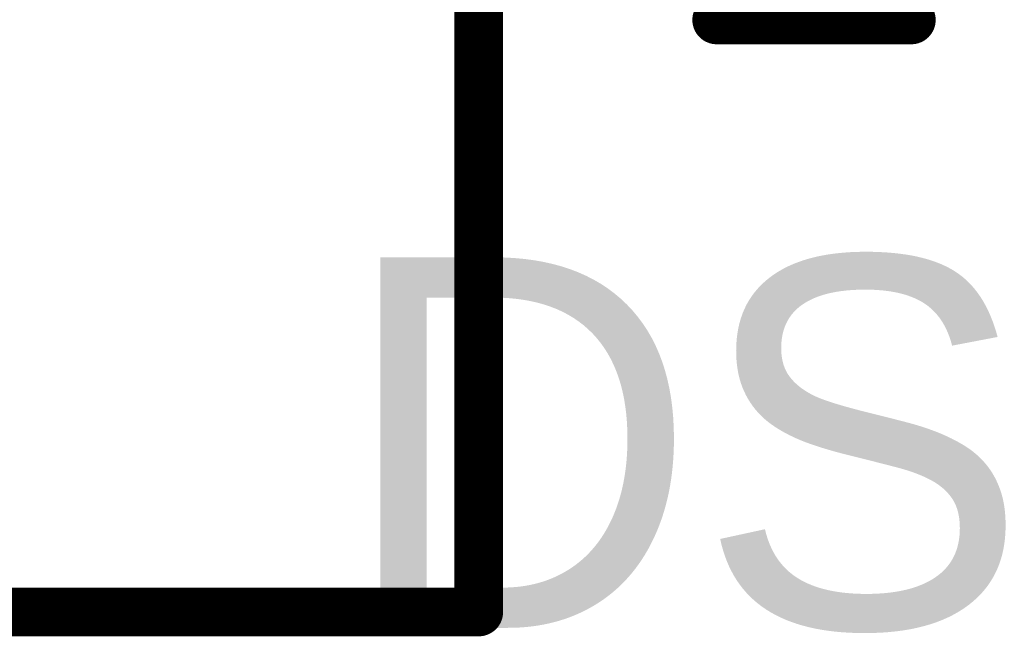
# Model space of a CAD drawing. Header units: millimetres. Extents: x 19.13 to 23.12, y 5.07 to 8.34.
# Drawn here: x 19.347 to 19.5063, y 5.9583 to 6.0582 of the extents above; entities that cross this region are included whole.
import ezdxf

# ---------------------------------------------------------------- set-up
doc = ezdxf.new("R2010")
doc.units = ezdxf.units.MM
doc.header["$MEASUREMENT"] = 0
for name, color, linetype in [('Mechanical13', 56, 'Continuous'), ('TopLayer', 1, 'Continuous'), ('TopOverlay', 2, 'Continuous'), ('TopPaste', 8, 'Continuous'), ('TopSolder', 216, 'Continuous')]:
    doc.layers.add(name, color=color, linetype=linetype)

# ---------------------------------------------------------------- blocks, each defined once
blk = doc.blocks.new('SOD_882_236')
at = {"layer": 'Mechanical13', "const_width": 0.00197}
for points in [[(-0.01968, 0.01181), (0.01969, 0.01181)], [(-0.01968, -0.01181), (-0.01968, 0.01181)], [(0.01969, -0.01181), (0.01969, 0.01181)], [(-0.01968, -0.01181), (0.01969, -0.01181)]]:
    blk.add_lwpolyline(points, dxfattribs=at)
at = {"layer": 'Mechanical13', "const_width": 0.000984}
for points in [[(-0.02018, 0.01181, 1), (-0.01919, 0.01181, 1)], [(-0.02018, 0.01181, 1), (-0.01919, 0.01181, 1)], [(0.01919, 0.01181, 1), (0.02018, 0.01181, 1)], [(0.01919, 0.01181, 1), (0.02018, 0.01181, 1)], [(-0.02018, -0.01181, 1), (-0.01919, -0.01181, 1)], [(-0.02018, -0.01181, 1), (-0.01919, -0.01181, 1)], [(0.01919, -0.01181, 1), (0.02018, -0.01181, 1)], [(0.01919, -0.01181, 1), (0.02018, -0.01181, 1)]]:
    blk.add_lwpolyline(points, format="xyb", close=True, dxfattribs=at)
at = {"layer": 'TopLayer'}
for points in [[(-0.02165, -0.01378), (-0.00591, -0.01378), (-0.02165, 0.01378), (-0.00591, 0.01378)], [(0.00591, -0.01378), (0.02165, -0.01378), (0.00591, 0.01378), (0.02165, 0.01378)]]:
    blk.add_solid(points, dxfattribs=at)
at = {"layer": 'TopOverlay', "const_width": 0.00787}
for points in [[(-0.01575, 0.02559), (0.01575, 0.02559)], [(-0.01575, -0.02559), (0.01575, -0.02559)]]:
    blk.add_lwpolyline(points, dxfattribs=at)
at = {"layer": 'TopOverlay', "const_width": 0.00394}
for points in [[(-0.01772, 0.02559, 1), (-0.01378, 0.02559, 1)], [(0.01378, 0.02559, 1), (0.01772, 0.02559, 1)], [(-0.01772, -0.02559, 1), (-0.01378, -0.02559, 1)], [(0.01378, -0.02559, 1), (0.01772, -0.02559, 1)]]:
    blk.add_lwpolyline(points, format="xyb", close=True, dxfattribs=at)
at = {"layer": 'TopPaste'}
for points in [[(-0.02165, -0.01378), (-0.00591, -0.01378), (-0.02165, 0.01378), (-0.00591, 0.01378)], [(0.00591, -0.01378), (0.02165, -0.01378), (0.00591, 0.01378), (0.02165, 0.01378)]]:
    blk.add_solid(points, dxfattribs=at)
at = {"layer": 'TopSolder'}
for points in [[(-0.02365, -0.01578), (-0.00391, -0.01578), (-0.02365, 0.01578), (-0.00391, 0.01578)], [(0.00391, -0.01578), (0.02365, -0.01578), (0.00391, 0.01578), (0.02365, 0.01578)]]:
    blk.add_solid(points, dxfattribs=at)
blk = doc.blocks.new('FPC0_5_WT_22P_448')
at = {"layer": 'TopOverlay', "const_width": 0.00787}
for points in [[(-0.30217, -0.13), (-0.30217, -0.05)], [(0.30217, -0.13), (-0.30217, -0.13)]]:
    blk.add_lwpolyline(points, dxfattribs=at)
at = {"layer": 'TopOverlay', "const_width": 0.00394}
blk.add_lwpolyline([(-0.30413, -0.13, 1), (-0.3002, -0.13, 1)], format="xyb", close=True, dxfattribs=at)
blk.add_lwpolyline([(-0.30413, -0.13, 1), (-0.3002, -0.13, 1)], format="xyb", close=True, dxfattribs=at)

msp = doc.modelspace()

# ---------------------------------------------------------------- block references
for name, p, rotation in [('FPC0_5_WT_22P_448', (19.29129, 6.26445), 90), ('SOD_882_236', (19.47554, 6.08374), 360)]:
    msp.add_blockref(name, p, dxfattribs=dict(rotation=rotation))

# ---------------------------------------------------------------- texts
at = {"layer": 'TopOverlay'}
msp.add_text('DSI', height=0.06, rotation=360, dxfattribs=at).set_placement((19.39877, 5.95972))

doc.saveas('drawing.dxf')
